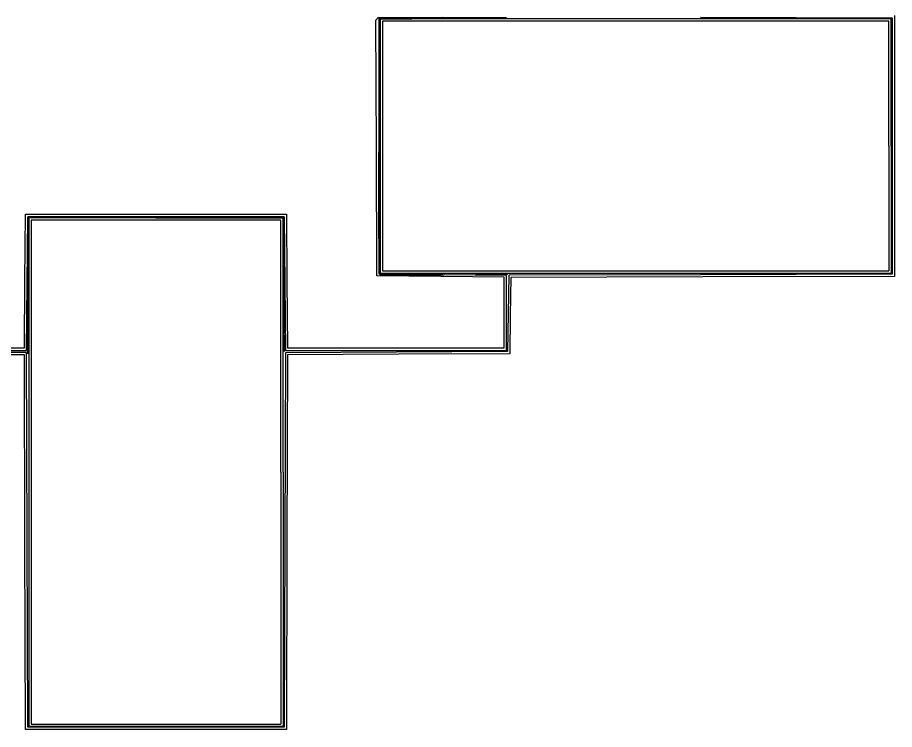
# Model space of a CAD drawing. Extents: x -125 to 152, y -90 to 100.
# Drawn here: x 141.84 to 147.61, y -70.33 to -65.65 of the extents above; entities that cross this region are included whole.
import ezdxf

# ---------------------------------------------------------------- set-up
doc = ezdxf.new("R2010")
doc.units = 0

msp = doc.modelspace()

# ---------------------------------------------------------------- linework, layer by layer
for p, q in [((147.6072, -65.6377), (147.6072, -66.4951)), ((144.1989, -65.6672), (144.2156, -65.6473)), ((144.2031, -66.5084), (144.1989, -65.6672)), ((144.2208, -65.6527), (144.2177, -66.481)), ((144.2208, -65.6524), (144.6395, -65.6486)), ((144.6395, -65.6524), (144.2208, -65.6527)), ((144.2208, -66.4953), (144.2208, -65.6524)), ((144.2281, -65.6601), (144.6426, -65.656)), ((145.9072, -65.6597), (144.2281, -65.6597)), ((144.2281, -65.6597), (144.2281, -66.4953)), ((144.2281, -66.4953), (144.2281, -65.6601)), ((145.9072, -65.6743), (144.2426, -65.6743)), ((144.2426, -65.6743), (144.2426, -66.4953)), ((145.0572, -65.652), (144.6395, -65.6524)), ((144.6426, -65.656), (145.0572, -65.652)), ((147.5854, -65.6597), (145.9072, -65.6597)), ((147.5708, -65.6743), (145.9072, -65.6743)), ((146.3322, -65.6485), (147.5927, -65.6522)), ((147.5708, -66.4953), (147.5708, -65.6743)), ((147.5854, -66.4953), (147.5854, -65.6597)), ((147.5927, -65.6522), (147.5927, -66.4951)), ((144.2062, -67.3497), (144.2031, -66.5084)), ((144.2177, -66.4808), (144.2166, -66.5929)), ((144.2208, -67.3381), (144.2208, -66.4953)), ((144.2281, -67.3305), (144.2281, -66.4953)), ((144.2281, -66.4953), (144.2281, -67.3309)), ((144.2426, -66.4953), (144.2426, -67.3165)), ((147.5708, -66.4953), (147.5708, -67.3165)), ((147.5854, -66.4953), (147.5854, -67.3309)), ((147.5927, -66.4951), (147.5927, -67.338)), ((147.6072, -66.4951), (147.6072, -67.3525)), ((144.2166, -66.5929), (144.2166, -66.701)), ((144.2166, -66.701), (144.2166, -66.8038)), ((144.2166, -66.8038), (144.2166, -66.9005)), ((144.2166, -66.9005), (144.2166, -66.99)), ((141.8926, -67.3824), (141.8958, -66.9428)), ((141.8958, -66.9428), (142.7531, -66.9428)), ((141.9072, -67.4), (141.9104, -66.9603)), ((142.7531, -66.9603), (141.9104, -66.9603)), ((141.9104, -66.9603), (141.9104, -67.4108)), ((141.9104, -66.9603), (142.7531, -66.9603)), ((141.9145, -67.4146), (141.9187, -66.9676)), ((142.7531, -66.9676), (141.9177, -66.9676)), ((141.9177, -66.9676), (141.9177, -68.6388)), ((142.7531, -66.9676), (141.9187, -66.9676)), ((142.7531, -66.9428), (143.6104, -66.9428)), ((143.5968, -66.9603), (142.7531, -66.9603)), ((142.7531, -66.9603), (143.5968, -66.9603)), ((142.7531, -66.9676), (143.5885, -66.9676)), ((143.5895, -66.9676), (142.7531, -66.9676)), ((143.5885, -66.9676), (143.5927, -67.4072)), ((143.5895, -68.6388), (143.5895, -66.9676)), ((143.5968, -67.4035), (143.5968, -66.9603)), ((143.5968, -66.9603), (143.5999, -67.4)), ((143.6104, -66.9428), (143.6145, -67.3824)), ((142.7531, -66.9822), (141.9322, -66.9822)), ((141.9322, -66.9822), (141.9322, -68.6388)), ((143.575, -66.9822), (142.7531, -66.9822)), ((143.575, -68.6388), (143.575, -66.9822)), ((144.2166, -66.99), (144.2166, -67.0711)), ((144.2166, -67.0711), (144.2177, -67.143)), ((144.2177, -67.143), (144.2177, -67.2047)), ((144.2177, -67.2047), (144.2187, -67.2549)), ((144.2187, -67.2549), (144.2187, -67.2928)), ((144.2187, -67.2928), (144.2197, -67.3173)), ((144.2197, -67.3173), (144.2208, -67.3273)), ((144.2426, -67.3165), (145.9072, -67.3165)), ((145.9072, -67.3165), (147.5708, -67.3165)), ((144.6249, -67.3537), (144.2062, -67.3497)), ((144.2208, -67.3273), (144.2281, -67.3454)), ((144.6395, -67.3419), (144.2208, -67.3381)), ((144.6468, -67.3346), (144.2281, -67.3305)), ((144.2281, -67.3309), (145.9072, -67.3309)), ((144.2281, -67.3454), (144.6458, -67.3417)), ((145.0427, -67.3574), (144.6249, -67.3537)), ((145.0572, -67.3459), (144.6395, -67.3419)), ((144.6458, -67.3417), (145.0645, -67.338)), ((145.0645, -67.338), (144.6468, -67.3339)), ((145.0427, -67.5897), (145.0427, -67.3574)), ((145.0572, -67.5927), (145.0572, -67.3459)), ((145.0718, -67.3454), (145.0677, -67.5959)), ((146.3322, -67.3417), (145.0718, -67.3454)), ((145.0864, -67.3599), (145.0822, -67.6105)), ((146.3468, -67.3561), (145.0864, -67.3599)), ((145.9072, -67.3309), (147.5854, -67.3309)), ((147.5927, -67.338), (146.3322, -67.3417)), ((147.6072, -67.3525), (146.3468, -67.3561)), ((141.8885, -67.8221), (141.8926, -67.3824)), ((141.9031, -67.8396), (141.9072, -67.4)), ((141.9104, -67.4108), (141.9104, -67.8613)), ((141.9104, -67.8613), (141.9145, -67.4146)), ((143.5927, -67.4072), (143.5968, -67.8469)), ((143.5968, -67.8469), (143.5968, -67.4035)), ((143.5999, -67.4), (143.6041, -67.8396)), ((143.6145, -67.3824), (143.6187, -67.8221)), ((145.0427, -67.8221), (145.0427, -67.5897)), ((145.0572, -67.8396), (145.0572, -67.5927)), ((145.0677, -67.5959), (145.0645, -67.8465)), ((145.0822, -67.6105), (145.0791, -67.8611)), ((141.4968, -67.8221), (141.8885, -67.8221)), ((143.6187, -67.8221), (144.3301, -67.8221)), ((144.3301, -67.8221), (145.0427, -67.8221)), ((141.4958, -67.8396), (141.9031, -67.8396)), ((141.9031, -67.8536), (141.4968, -67.8536)), ((141.8885, -67.8682), (141.4968, -67.8682)), ((141.8926, -69.0998), (141.8885, -67.8682)), ((141.9072, -69.0853), (141.9031, -67.8536)), ((143.6041, -67.854), (143.5999, -69.0855)), ((143.6041, -67.8396), (144.3301, -67.8396)), ((144.3343, -67.8503), (143.6041, -67.854)), ((143.6187, -67.8684), (143.6145, -69.0999)), ((144.3489, -67.8648), (143.6187, -67.8684)), ((144.3301, -67.8396), (145.0572, -67.8396)), ((145.0645, -67.8465), (144.3343, -67.8503)), ((145.0791, -67.8611), (144.3489, -67.8648)), ((141.9177, -68.6388), (141.9177, -70.3101)), ((141.9322, -68.6388), (141.9322, -70.2956)), ((143.575, -68.6388), (143.575, -70.2956)), ((143.5895, -68.6388), (143.5895, -70.3101)), ((141.8958, -70.3314), (141.8926, -69.0998)), ((141.9104, -70.317), (141.9072, -69.0853)), ((143.5999, -69.0855), (143.5968, -70.317)), ((143.6145, -69.0999), (143.6114, -70.3314)), ((141.9177, -70.3101), (142.7531, -70.3101)), ((141.9322, -70.2956), (142.7531, -70.2956)), ((142.7531, -70.2956), (143.575, -70.2956)), ((142.7531, -70.3101), (143.5895, -70.3101)), ((142.7531, -70.3314), (141.8958, -70.3314)), ((142.7531, -70.317), (141.9104, -70.317)), ((143.5968, -70.317), (142.7531, -70.317)), ((143.6114, -70.3314), (142.7531, -70.3314))]:
    msp.add_line(p, q)

doc.saveas('drawing.dxf')
